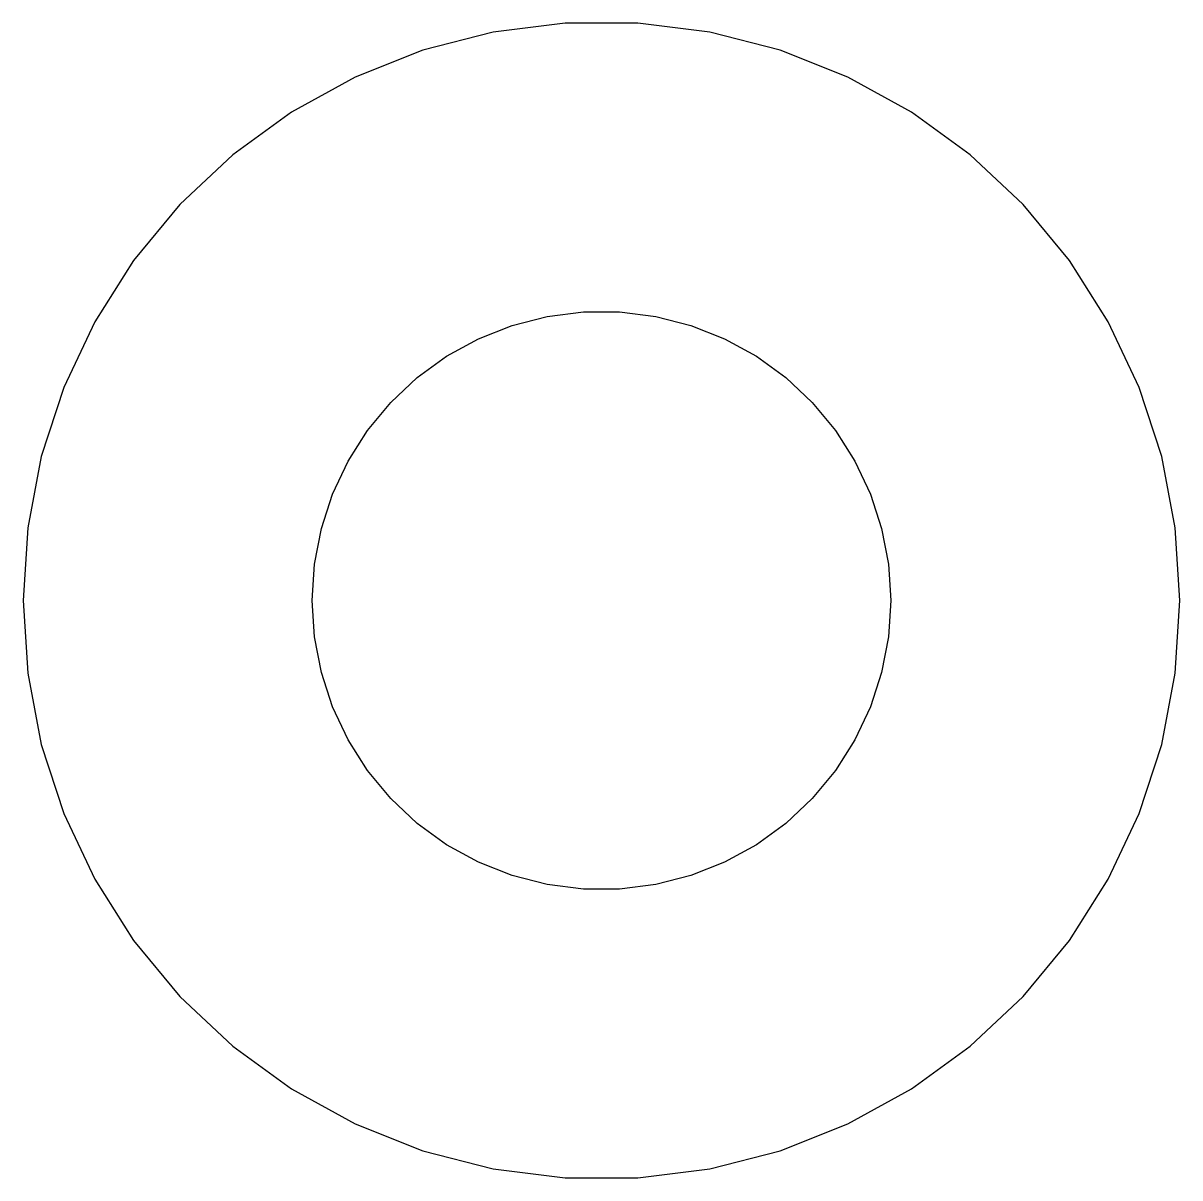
# Model space of a CAD drawing. Header units: metres. Extents: x -44 to 44, y 0 to 289.
# Drawn here: x -24 to -18, y -0.49 to 5.49 of the extents above; entities that cross this region are included whole.
import ezdxf

# ---------------------------------------------------------------- set-up
doc = ezdxf.new("R2010")
doc.units = ezdxf.units.M

msp = doc.modelspace()

# ---------------------------------------------------------------- linework, layer by layer
for p, q in [((-21.1884, 5.49408), (-21.5621, 5.44685)), ((-20.8116, 5.49408), (-21.1884, 5.49408)), ((-20.4379, 5.44685), (-20.8116, 5.49408)), ((-21.5621, 5.44685), (-21.927, 5.35316)), ((-20.0729, 5.35316), (-20.4379, 5.44685)), ((-21.927, 5.35316), (-22.2773, 5.21448)), ((-19.7227, 5.21448), (-20.0729, 5.35316)), ((-22.2773, 5.21448), (-22.6075, 5.03297)), ((-19.3925, 5.03297), (-19.7227, 5.21448)), ((-22.6075, 5.03297), (-22.9123, 4.81154)), ((-19.0877, 4.81154), (-19.3925, 5.03297)), ((-22.9123, 4.81154), (-23.1869, 4.55363)), ((-18.8131, 4.55363), (-19.0877, 4.81154)), ((-23.1869, 4.55363), (-23.427, 4.26335)), ((-18.5729, 4.26335), (-18.8131, 4.55363)), ((-23.427, 4.26335), (-23.6289, 3.94525)), ((-18.3711, 3.94525), (-18.5729, 4.26335)), ((-21.4635, 3.92657), (-21.2811, 3.97342)), ((-21.2811, 3.97342), (-21.0942, 3.99704)), ((-21.0942, 3.99704), (-20.9058, 3.99704)), ((-20.9058, 3.99704), (-20.7189, 3.97342)), ((-20.7189, 3.97342), (-20.5365, 3.92657)), ((-23.6289, 3.94525), (-23.7893, 3.60437)), ((-21.6387, 3.85724), (-21.4635, 3.92657)), ((-20.5365, 3.92657), (-20.3613, 3.85724)), ((-18.2107, 3.60437), (-18.3711, 3.94525)), ((-21.8037, 3.76648), (-21.6387, 3.85724)), ((-20.3613, 3.85724), (-20.1963, 3.76648)), ((-21.9561, 3.65576), (-21.8037, 3.76648)), ((-20.1963, 3.76648), (-20.0439, 3.65576)), ((-23.7893, 3.60437), (-23.9057, 3.24606)), ((-22.0934, 3.52681), (-21.9561, 3.65576)), ((-20.0439, 3.65576), (-19.9065, 3.52681)), ((-18.0942, 3.24606), (-18.2107, 3.60437)), ((-22.2135, 3.38167), (-22.0934, 3.52681)), ((-19.9065, 3.52681), (-19.7865, 3.38167)), ((-22.3145, 3.22263), (-22.2135, 3.38167)), ((-19.7865, 3.38167), (-19.6855, 3.22263)), ((-23.9057, 3.24606), (-23.9763, 2.87599)), ((-18.0237, 2.87599), (-18.0942, 3.24606)), ((-22.3947, 3.05219), (-22.3145, 3.22263)), ((-19.6855, 3.22263), (-19.6053, 3.05219)), ((-22.4529, 2.87303), (-22.3947, 3.05219)), ((-19.6053, 3.05219), (-19.5471, 2.87303)), ((-23.9763, 2.87599), (-24, 2.5)), ((-22.4882, 2.68799), (-22.4529, 2.87303)), ((-19.5471, 2.87303), (-19.5118, 2.68799)), ((-18, 2.5), (-18.0237, 2.87599)), ((-22.5, 2.5), (-22.4882, 2.68799)), ((-19.5118, 2.68799), (-19.5, 2.5)), ((-24, 2.5), (-23.9763, 2.12399)), ((-22.4882, 2.312), (-22.5, 2.5)), ((-19.5, 2.5), (-19.5118, 2.312)), ((-18.0237, 2.12399), (-18, 2.5)), ((-22.4529, 2.12695), (-22.4882, 2.312)), ((-19.5118, 2.312), (-19.5471, 2.12695)), ((-23.9763, 2.12399), (-23.9057, 1.75392)), ((-22.3947, 1.9478), (-22.4529, 2.12695)), ((-19.5471, 2.12695), (-19.6053, 1.9478)), ((-18.0942, 1.75392), (-18.0237, 2.12399)), ((-22.3145, 1.77736), (-22.3947, 1.9478)), ((-19.6053, 1.9478), (-19.6855, 1.77736)), ((-23.9057, 1.75392), (-23.7893, 1.39561)), ((-22.2135, 1.61832), (-22.3145, 1.77736)), ((-19.6855, 1.77736), (-19.7865, 1.61832)), ((-18.2107, 1.39561), (-18.0942, 1.75392)), ((-22.0934, 1.47318), (-22.2135, 1.61832)), ((-19.7865, 1.61832), (-19.9065, 1.47318)), ((-21.9561, 1.34422), (-22.0934, 1.47318)), ((-19.9065, 1.47318), (-20.0439, 1.34422)), ((-23.7893, 1.39561), (-23.6289, 1.05473)), ((-18.3711, 1.05473), (-18.2107, 1.39561)), ((-21.8037, 1.23351), (-21.9561, 1.34422)), ((-20.0439, 1.34422), (-20.1963, 1.23351)), ((-21.6387, 1.14275), (-21.8037, 1.23351)), ((-20.1963, 1.23351), (-20.3613, 1.14275)), ((-21.4635, 1.07341), (-21.6387, 1.14275)), ((-20.3613, 1.14275), (-20.5365, 1.07341)), ((-23.6289, 1.05473), (-23.427, 0.73663)), ((-21.2811, 1.02657), (-21.4635, 1.07341)), ((-21.0942, 1.00294), (-21.2811, 1.02657)), ((-20.7189, 1.02657), (-20.9058, 1.00294)), ((-20.5365, 1.07341), (-20.7189, 1.02657)), ((-18.5729, 0.73663), (-18.3711, 1.05473)), ((-20.9058, 1.00294), (-21.0942, 1.00294)), ((-23.427, 0.73663), (-23.1869, 0.44635)), ((-18.8131, 0.44635), (-18.5729, 0.73663)), ((-23.1869, 0.44635), (-22.9123, 0.18845)), ((-19.0877, 0.18845), (-18.8131, 0.44635)), ((-22.9123, 0.18845), (-22.6075, -0.03297)), ((-19.3925, -0.03297), (-19.0877, 0.18845)), ((-22.6075, -0.03297), (-22.2773, -0.21448)), ((-19.7227, -0.21448), (-19.3925, -0.03297)), ((-22.2773, -0.21448), (-21.927, -0.35317)), ((-20.0729, -0.35317), (-19.7227, -0.21448)), ((-21.927, -0.35317), (-21.5621, -0.44685)), ((-20.4379, -0.44685), (-20.0729, -0.35317)), ((-21.5621, -0.44685), (-21.1884, -0.49408)), ((-20.8116, -0.49408), (-20.4379, -0.44685)), ((-21.1884, -0.49408), (-20.8116, -0.49408))]:
    msp.add_line(p, q)

doc.saveas('drawing.dxf')
